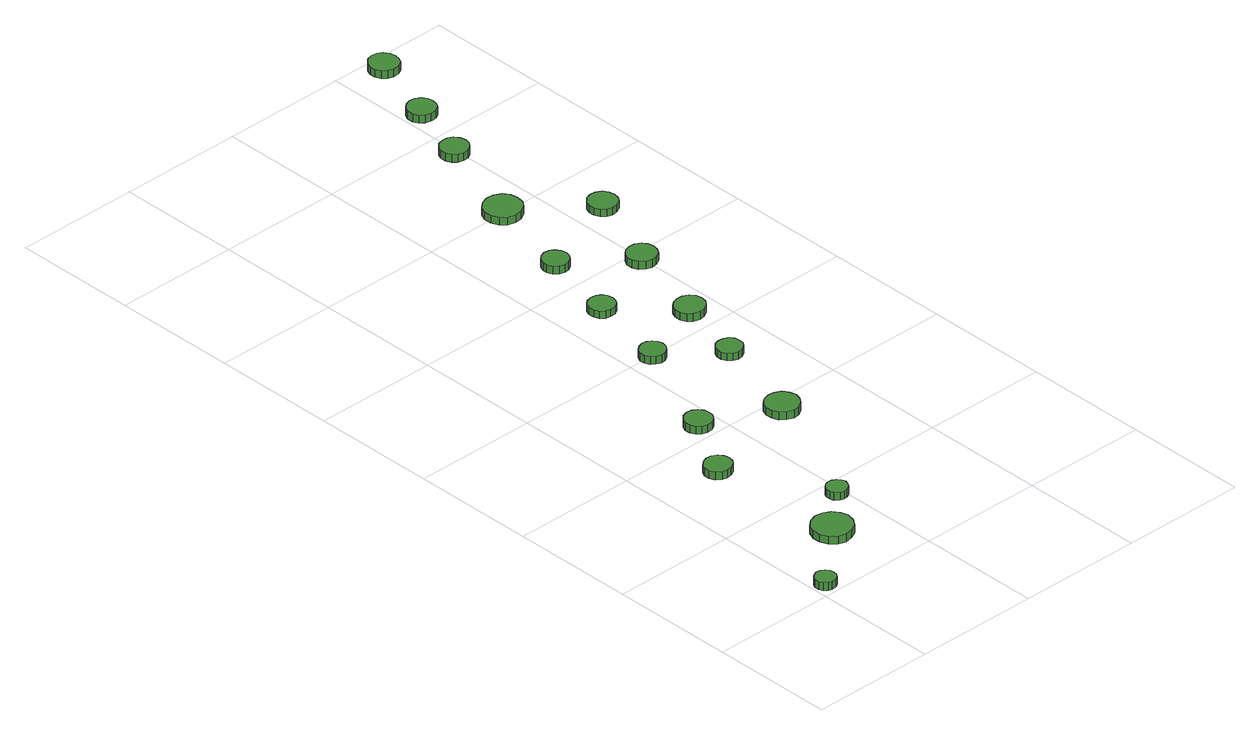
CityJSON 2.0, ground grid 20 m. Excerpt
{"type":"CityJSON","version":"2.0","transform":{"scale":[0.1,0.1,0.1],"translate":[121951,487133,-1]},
"CityObjects":{
"tree1":{"type":"SolitaryVegetationObject","attributes":{"function":"something"},"geometry":[{"type":"MultiSurface","lod":"1","boundaries":[[[0,1,2,3,4,5,6,7,8,9,10,11,12,13,14]],[[15,16,17,18,19,20,21,22,23,24,25,26,27,28,29]],[[0,29,28,1]],[[1,28,27,2]],[[2,27,26,3]],[[3,26,25,4]],[[4,25,24,5]],[[5,24,23,6]],[[6,23,22,7]],[[7,22,21,8]],[[8,21,20,9]],[[9,20,19,10]],[[10,19,18,11]],[[11,18,17,12]],[[12,17,16,13]],[[13,16,15,14]],[[14,15,29,0]]]}]},
"tree2":{"type":"SolitaryVegetationObject","attributes":{"function":"something"},"geometry":[{"type":"MultiSurface","lod":"1","boundaries":[[[30,31,32,33,34,35,36,37,38,39,40,41,42,43,44]],[[45,46,47,48,49,50,51,52,53,54,55,56,57,58,59]],[[30,59,58,31]],[[31,58,57,32]],[[32,57,56,33]],[[33,56,55,34]],[[34,55,54,35]],[[35,54,53,36]],[[36,53,52,37]],[[37,52,51,38]],[[38,51,50,39]],[[39,50,49,40]],[[40,49,48,41]],[[41,48,47,42]],[[42,47,46,43]],[[43,46,45,44]],[[44,45,59,30]]]}]},
"tree3":{"type":"SolitaryVegetationObject","attributes":{"function":"something"},"geometry":[{"type":"MultiSurface","lod":"1","boundaries":[[[60,61,62,63,64,65,66,67,68,69,70,71,72,73,74]],[[75,76,77,78,79,80,81,82,83,84,85,86,87,88,89]],[[60,89,88,61]],[[61,88,87,62]],[[62,87,86,63]],[[63,86,85,64]],[[64,85,84,65]],[[65,84,83,66]],[[66,83,82,67]],[[67,82,81,68]],[[68,81,80,69]],[[69,80,79,70]],[[70,79,78,71]],[[71,78,77,72]],[[72,77,76,73]],[[73,76,75,74]],[[74,75,89,60]]]}]},
"tree4":{"type":"SolitaryVegetationObject","attributes":{"function":"something"},"geometry":[{"type":"MultiSurface","lod":"1","boundaries":[[[90,91,92,93,94,95,96,97,98,99,100,101,102,103,104]],[[105,106,107,108,109,110,111,112,113,114,115,116,117,118,119]],[[90,119,118,91]],[[91,118,117,92]],[[92,117,116,93]],[[93,116,115,94]],[[94,115,114,95]],[[95,114,113,96]],[[96,113,112,97]],[[97,112,111,98]],[[98,111,110,99]],[[99,110,109,100]],[[100,109,108,101]],[[101,108,107,102]],[[102,107,106,103]],[[103,106,105,104]],[[104,105,119,90]]]}]},
"tree5":{"type":"SolitaryVegetationObject","attributes":{"function":"something"},"geometry":[{"type":"MultiSurface","lod":"1","boundaries":[[[120,121,122,123,124,125,126,127,128,129,130,131,132,133,134]],[[135,136,137,138,139,140,141,142,143,144,145,146,147,148,149]],[[120,149,148,121]],[[121,148,147,122]],[[122,147,146,123]],[[123,146,145,124]],[[124,145,144,125]],[[125,144,143,126]],[[126,143,142,127]],[[127,142,141,128]],[[128,141,140,129]],[[129,140,139,130]],[[130,139,138,131]],[[131,138,137,132]],[[132,137,136,133]],[[133,136,135,134]],[[134,135,149,120]]]}]},
"tree6":{"type":"SolitaryVegetationObject","attributes":{"function":"something"},"geometry":[{"type":"MultiSurface","lod":"1","boundaries":[[[150,151,152,153,154,155,156,157,158,159,160,161,162,163,164]],[[165,166,167,168,169,170,171,172,173,174,175,176,177,178,179]],[[150,179,178,151]],[[151,178,177,152]],[[152,177,176,153]],[[153,176,175,154]],[[154,175,174,155]],[[155,174,173,156]],[[156,173,172,157]],[[157,172,171,158]],[[158,171,170,159]],[[159,170,169,160]],[[160,169,168,161]],[[161,168,167,162]],[[162,167,166,163]],[[163,166,165,164]],[[164,165,179,150]]]}]},
"tree7":{"type":"SolitaryVegetationObject","attributes":{"function":"something"},"geometry":[{"type":"MultiSurface","lod":"1","boundaries":[[[180,181,182,183,184,185,186,187,188,189,190,191,192,193,194]],[[195,196,197,198,199,200,201,202,203,204,205,206,207,208,209]],[[180,209,208,181]],[[181,208,207,182]],[[182,207,206,183]],[[183,206,205,184]],[[184,205,204,185]],[[185,204,203,186]],[[186,203,202,187]],[[187,202,201,188]],[[188,201,200,189]],[[189,200,199,190]],[[190,199,198,191]],[[191,198,197,192]],[[192,197,196,193]],[[193,196,195,194]],[[194,195,209,180]]]}]},
"tree8":{"type":"SolitaryVegetationObject","attributes":{"function":"something"},"geometry":[{"type":"MultiSurface","lod":"1","boundaries":[[[210,211,212,213,214,215,216,217,218,219,220,221,222,223,224]],[[225,226,227,228,229,230,231,232,233,234,235,236,237,238,239]],[[210,239,238,211]],[[211,238,237,212]],[[212,237,236,213]],[[213,236,235,214]],[[214,235,234,215]],[[215,234,233,216]],[[216,233,232,217]],[[217,232,231,218]],[[218,231,230,219]],[[219,230,229,220]],[[220,229,228,221]],[[221,228,227,222]],[[222,227,226,223]],[[223,226,225,224]],[[224,225,239,210]]]}]},
"tree9":{"type":"SolitaryVegetationObject","attributes":{"function":"something"},"geometry":[{"type":"MultiSurface","lod":"1","boundaries":[[[240,241,242,243,244,245,246,247,248,249,250,251,252,253,254]],[[255,256,257,258,259,260,261,262,263,264,265,266,267,268,269]],[[240,269,268,241]],[[241,268,267,242]],[[242,267,266,243]],[[243,266,265,244]],[[244,265,264,245]],[[245,264,263,246]],[[246,263,262,247]],[[247,262,261,248]],[[248,261,260,249]],[[249,260,259,250]],[[250,259,258,251]],[[251,258,257,252]],[[252,257,256,253]],[[253,256,255,254]],[[254,255,269,240]]]}]},
"tree10":{"type":"SolitaryVegetationObject","attributes":{"function":"something"},"geometry":[{"type":"MultiSurface","lod":"1","boundaries":[[[270,271,272,273,274,275,276,277,278,279,280,281,282,283,284]],[[285,286,287,288,289,290,291,292,293,294,295,296,297,298,299]],[[270,299,298,271]],[[271,298,297,272]],[[272,297,296,273]],[[273,296,295,274]],[[274,295,294,275]],[[275,294,293,276]],[[276,293,292,277]],[[277,292,291,278]],[[278,291,290,279]],[[279,290,289,280]],[[280,289,288,281]],[[281,288,287,282]],[[282,287,286,283]],[[283,286,285,284]],[[284,285,299,270]]]}]},
"tree11":{"type":"SolitaryVegetationObject","attributes":{"function":"something"},"geometry":[{"type":"MultiSurface","lod":"1","boundaries":[[[300,301,302,303,304,305,306,307,308,309,310,311,312,313,314]],[[315,316,317,318,319,320,321,322,323,324,325,326,327,328,329]],[[300,329,328,301]],[[301,328,327,302]],[[302,327,326,303]],[[303,326,325,304]],[[304,325,324,305]],[[305,324,323,306]],[[306,323,322,307]],[[307,322,321,308]],[[308,321,320,309]],[[309,320,319,310]],[[310,319,318,311]],[[311,318,317,312]],[[312,317,316,313]],[[313,316,315,314]],[[314,315,329,300]]]}]},
"tree12":{"type":"SolitaryVegetationObject","attributes":{"function":"something"},"geometry":[{"type":"MultiSurface","lod":"1","boundaries":[[[330,331,332,333,334,335,336,337,338,339,340,341,342,343,344]],[[345,346,347,348,349,350,351,352,353,354,355,356,357,358,359]],[[330,359,358,331]],[[331,358,357,332]],[[332,357,356,333]],[[333,356,355,334]],[[334,355,354,335]],[[335,354,353,336]],[[336,353,352,337]],[[337,352,351,338]],[[338,351,350,339]],[[339,350,349,340]],[[340,349,348,341]],[[341,348,347,342]],[[342,347,346,343]],[[343,346,345,344]],[[344,345,359,330]]]}]},
"tree13":{"type":"SolitaryVegetationObject","attributes":{"function":"something"},"geometry":[{"type":"MultiSurface","lod":"1","boundaries":[[[360,361,362,363,364,365,366,367,368,369,370,371,372,373,374]],[[375,376,377,378,379,380,381,382,383,384,385,386,387,388,389]],[[360,389,388,361]],[[361,388,387,362]],[[362,387,386,363]],[[363,386,385,364]],[[364,385,384,365]],[[365,384,383,366]],[[366,383,382,367]],[[367,382,381,368]],[[368,381,380,369]],[[369,380,379,370]],[[370,379,378,371]],[[371,378,377,372]],[[372,377,376,373]],[[373,376,375,374]],[[374,375,389,360]]]}]},
"tree14":{"type":"SolitaryVegetationObject","attributes":{"function":"something"},"geometry":[{"type":"MultiSurface","lod":"1","boundaries":[[[390,391,392,393,394,395,396,397,398,399,400,401,402,403,404]],[[405,406,407,408,409,410,411,412,413,414,415,416,417,418,419]],[[390,419,418,391]],[[391,418,417,392]],[[392,417,416,393]],[[393,416,415,394]],[[394,415,414,395]],[[395,414,413,396]],[[396,413,412,397]],[[397,412,411,398]],[[398,411,410,399]],[[399,410,409,400]],[[400,409,408,401]],[[401,408,407,402]],[[402,407,406,403]],[[403,406,405,404]],[[404,405,419,390]]]}]},
"tree15":{"type":"SolitaryVegetationObject","attributes":{"function":"something"},"geometry":[{"type":"MultiSurface","lod":"1","boundaries":[[[420,421,422,423,424,425,426,427,428,429,430,431,432,433,434]],[[435,436,437,438,439,440,441,442,443,444,445,446,447,448,449]],[[420,449,448,421]],[[421,448,447,422]],[[422,447,446,423]],[[423,446,445,424]],[[424,445,444,425]],[[425,444,443,426]],[[426,443,442,427]],[[427,442,441,428]],[[428,441,440,429]],[[429,440,439,430]],[[430,439,438,431]],[[431,438,437,432]],[[432,437,436,433]],[[433,436,435,434]],[[434,435,449,420]]]}]},
"tree16":{"type":"SolitaryVegetationObject","attributes":{"function":"something"},"geometry":[{"type":"MultiSurface","lod":"1","boundaries":[[[450,451,452,453,454,455,456,457,458,459,460,461,462,463,464]],[[465,466,467,468,469,470,471,472,473,474,475,476,477,478,479]],[[450,479,478,451]],[[451,478,477,452]],[[452,477,476,453]],[[453,476,475,454]],[[454,475,474,455]],[[455,474,473,456]],[[456,473,472,457]],[[457,472,471,458]],[[458,471,470,459]],[[459,470,469,460]],[[460,469,468,461]],[[461,468,467,462]],[[462,467,466,463]],[[463,466,465,464]],[[464,465,479,450]]]}]},
"tree17":{"type":"SolitaryVegetationObject","attributes":{"function":"something"},"geometry":[{"type":"MultiSurface","lod":"1","boundaries":[[[480,481,482,483,484,485,486,487,488,489,490,491,492,493,494]],[[495,496,497,498,499,500,501,502,503,504,505,506,507,508,509]],[[480,509,508,481]],[[481,508,507,482]],[[482,507,506,483]],[[483,506,505,484]],[[484,505,504,485]],[[485,504,503,486]],[[486,503,502,487]],[[487,502,501,488]],[[488,501,500,489]],[[489,500,499,490]],[[490,499,498,491]],[[491,498,497,492]],[[492,497,496,493]],[[493,496,495,494]],[[494,495,509,480]]]}]}
},
"vertices":[
[36,20,25],[35,27,25],[31,32,25],[25,36,25],[18,37,25],[12,34,25],[7,30,25],[4,24,25],[4,17,25],[7,11,25],[12,6,25],[18,4,25],[25,5,25],[31,8,25],[35,14,25],[35,14,12],[31,8,12],[25,5,12],[18,4,12],[12,6,12],[7,11,12],[4,17,12],[4,24,12],[7,30,12],[12,34,12],[18,37,12],[25,36,12],[31,32,12],[35,27,12],[36,20,12],
[149,108,25],[146,120,25],[138,131,25],[127,137,25],[114,139,25],[102,135,25],[92,126,25],[87,114,25],[87,101,25],[92,89,25],[102,80,25],[114,76,25],[127,78,25],[138,84,25],[146,95,25],[146,95,12],[138,84,12],[127,78,12],[114,76,12],[102,80,12],[92,89,12],[87,101,12],[87,114,12],[92,126,12],[102,135,12],[114,139,12],[127,137,12],[138,131,12],[146,120,12],[149,108,12],
[129,327,25],[127,335,25],[122,343,25],[114,347,25],[105,348,25],[97,345,25],[90,339,25],[86,331,25],[86,322,25],[90,314,25],[97,308,25],[105,306,25],[114,307,25],[122,311,25],[127,318,25],[127,318,12],[122,311,12],[114,307,12],[105,306,12],[97,308,12],[90,314,12],[86,322,12],[86,331,12],[90,339,12],[97,345,12],[105,348,12],[114,347,12],[122,343,12],[127,335,12],[129,327,12],
[205,172,25],[203,178,25],[199,184,25],[193,187,25],[186,188,25],[180,186,25],[174,181,25],[172,175,25],[172,168,25],[174,162,25],[180,157,25],[186,155,25],[193,156,25],[199,159,25],[203,165,25],[203,165,12],[199,159,12],[193,156,12],[186,155,12],[180,157,12],[174,162,12],[172,168,12],[172,175,12],[174,181,12],[180,186,12],[186,188,12],[193,187,12],[199,184,12],[203,178,12],[205,172,12],
[184,424,28],[183,433,28],[177,440,28],[170,445,28],[161,446,28],[152,443,28],[146,437,28],[142,429,28],[142,420,28],[146,412,28],[152,406,28],[161,403,28],[170,404,28],[177,408,28],[183,416,28],[183,416,15],[177,408,15],[170,404,15],[161,403,15],[152,406,15],[146,412,15],[142,420,15],[142,429,15],[146,437,15],[152,443,15],[161,446,15],[170,445,15],[177,440,15],[183,433,15],[184,424,15],
[301,371,29],[298,382,29],[292,391,29],[282,396,29],[272,397,29],[261,394,29],[253,387,29],[249,377,29],[249,366,29],[253,356,29],[261,349,29],[272,345,29],[282,346,29],[292,352,29],[298,361,29],[298,361,16],[292,352,16],[282,346,16],[272,345,16],[261,349,16],[253,356,16],[249,366,16],[249,377,16],[253,387,16],[261,394,16],[272,397,16],[282,396,16],[292,391,16],[298,382,16],[301,371,16],
[257,593,28],[255,601,28],[250,608,28],[243,612,28],[235,613,28],[227,610,28],[221,605,28],[217,597,28],[217,589,28],[221,581,28],[227,576,28],[235,573,28],[243,574,28],[250,578,28],[255,585,28],[255,585,15],[250,578,15],[243,574,15],[235,573,15],[227,576,15],[221,581,15],[217,589,15],[217,597,15],[221,605,15],[227,610,15],[235,613,15],[243,612,15],[250,608,15],[255,601,15],[257,593,15],
[338,523,29],[337,532,29],[332,538,29],[325,542,29],[316,543,29],[308,541,29],[302,535,29],[299,528,29],[299,519,29],[302,512,29],[308,506,29],[316,503,29],[325,504,29],[332,509,29],[337,515,29],[337,515,17],[332,509,17],[325,504,17],[316,503,17],[308,506,17],[302,512,17],[299,519,17],[299,528,17],[302,535,17],[308,541,17],[316,543,17],[325,542,17],[332,538,17],[337,532,17],[338,523,17],
[290,728,24],[288,737,24],[283,744,24],[276,748,24],[267,749,24],[259,747,24],[252,741,24],[249,733,24],[249,724,24],[252,716,24],[259,710,24],[267,708,24],[276,709,24],[283,713,24],[288,720,24],[288,720,12],[283,713,12],[276,709,12],[267,708,12],[259,710,12],[252,716,12],[249,724,12],[249,733,12],[252,741,12],[259,747,12],[267,749,12],[276,748,12],[283,744,12],[288,737,12],[290,728,12],
[379,641,24],[377,651,24],[371,659,24],[362,663,24],[353,664,24],[343,661,24],[336,655,24],[332,646,24],[332,636,24],[336,627,24],[343,621,24],[353,618,24],[362,619,24],[371,624,24],[377,632,24],[377,632,11],[371,624,11],[362,619,11],[353,618,11],[343,621,11],[336,627,11],[332,636,11],[332,646,11],[336,655,11],[343,661,11],[353,664,11],[362,663,11],[371,659,11],[377,651,11],[379,641,11],
[321,854,24],[319,862,24],[314,870,24],[307,874,24],[298,875,24],[290,872,24],[283,866,24],[280,858,24],[280,850,24],[283,842,24],[290,836,24],[298,833,24],[307,834,24],[314,839,24],[319,846,24],[319,846,11],[314,839,11],[307,834,11],[298,833,11],[290,836,11],[283,842,11],[280,850,11],[280,858,11],[283,866,11],[290,872,11],[298,875,11],[307,874,11],[314,870,11],[319,862,11],[321,854,11],
[360,992,31],[358,1004,31],[351,1014,31],[340,1020,31],[328,1021,31],[316,1017,31],[307,1009,31],[302,998,31],[302,986,31],[307,974,31],[316,966,31],[328,963,31],[340,964,31],[351,970,31],[358,980,31],[358,980,18],[351,970,18],[340,964,18],[328,963,18],[316,966,18],[307,974,18],[302,986,18],[302,998,18],[307,1009,18],[316,1017,18],[328,1021,18],[340,1020,18],[351,1014,18],[358,1004,18],[360,992,18],
[420,781,24],[418,791,24],[413,798,24],[404,803,24],[395,804,24],[385,801,24],[378,795,24],[374,786,24],[374,776,24],[378,767,24],[385,761,24],[395,758,24],[404,759,24],[413,764,24],[418,772,24],[418,772,11],[413,764,11],[404,759,11],[395,758,11],[385,761,11],[378,767,11],[374,776,11],[374,786,11],[378,795,11],[385,801,11],[395,804,11],[404,803,11],[413,798,11],[418,791,11],[420,781,11],
[467,909,27],[465,918,27],[460,926,27],[451,931,27],[442,932,27],[433,929,27],[426,922,27],[422,913,27],[422,904,27],[426,895,27],[433,889,27],[442,886,27],[451,887,27],[460,892,27],[465,899,27],[465,899,15],[460,892,15],[451,887,15],[442,886,15],[433,889,15],[426,895,15],[422,904,15],[422,913,15],[426,922,15],[433,929,15],[442,932,15],[451,931,15],[460,926,15],[465,918,15],[467,909,15],
[409,1147,30],[407,1156,30],[401,1164,30],[393,1168,30],[384,1169,30],[375,1166,30],[369,1160,30],[365,1152,30],[365,1143,30],[369,1134,30],[375,1128,30],[384,1125,30],[393,1126,30],[401,1131,30],[407,1138,30],[407,1138,17],[401,1131,17],[393,1126,17],[384,1125,17],[375,1128,17],[369,1134,17],[365,1143,17],[365,1152,17],[369,1160,17],[375,1166,17],[384,1169,17],[393,1168,17],[401,1164,17],[407,1156,17],[409,1147,17],
[450,1256,24],[448,1265,24],[443,1272,24],[435,1277,24],[426,1278,24],[417,1275,24],[410,1269,24],[406,1261,24],[406,1251,24],[410,1243,24],[417,1237,24],[426,1234,24],[435,1235,24],[443,1239,24],[448,1247,24],[448,1247,11],[443,1239,11],[435,1235,11],[426,1234,11],[417,1237,11],[410,1243,11],[406,1251,11],[406,1261,11],[410,1269,11],[417,1275,11],[426,1278,11],[435,1277,11],[443,1272,11],[448,1265,11],[450,1256,11],
[491,1374,23],[489,1383,23],[484,1391,23],[476,1396,23],[466,1397,23],[457,1394,23],[450,1387,23],[446,1378,23],[446,1369,23],[450,1360,23],[457,1354,23],[466,1351,23],[476,1352,23],[484,1356,23],[489,1364,23],[489,1364,10],[484,1356,10],[476,1352,10],[466,1351,10],[457,1354,10],[450,1360,10],[446,1369,10],[446,1378,10],[450,1387,10],[457,1394,10],[466,1397,10],[476,1396,10],[484,1391,10],[489,1383,10],[491,1374,10]
]}
